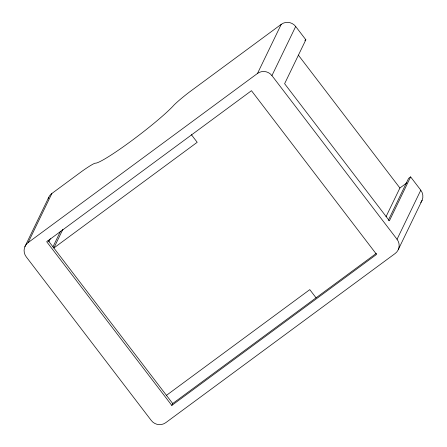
<?xml version="1.0" encoding="UTF-8"?>
<svg xmlns="http://www.w3.org/2000/svg" width="447" height="447" viewBox="0 0 447 447"><rect width="100%" height="100%" fill="white"/><g stroke="black" fill="none" stroke-linecap="round" stroke-linejoin="round"><path stroke-width="0.67" d="M24.887 246.699L48.628 197.585M420.789 190.187L397.048 239.307A10.348 10.13 25.8 0 1 395.114 253.533L165.764 422.666A10.348 10.13 25.8 0 1 151.315 420.521L26.211 256.813A10.348 10.13 25.8 0 1 28.144 242.587L51.886 193.467L82.471 170.916A24.674 2.296 -37.4 0 1 95.105 163.172A51.735 4.811 -37.4 0 0 131.278 141.001A51.735 4.811 -37.4 0 0 174.224 104.827A24.674 2.296 -37.4 0 1 189.221 92.194L281.236 24.334A10.348 10.13 25.8 0 1 295.685 26.479L305.849 39.783L284.616 83.701L389.393 220.807L410.625 176.889L420.789 190.187A10.348 10.13 25.8 0 1 420.761 202.575M48.812 241.827L50.327 238.698M53.009 246.778L60.563 231.149M62.898 229.294L53.852 248.007L197.2 142.297L191.361 134.659M28.144 242.587L257.494 73.453L281.236 24.334M397.048 239.307L271.938 75.599L295.685 26.479M171.793 405.418L376.57 254.404L251.465 90.696L46.684 241.71L171.793 405.418L172.704 403.529L376.368 253.343M386.001 216.756L399.903 187.997L406.91 182.829M388.259 220.438L408.58 178.398L410.625 176.889M398.372 249.415L422.113 200.301M304.826 40.537L305.849 39.783M166.452 395.344L309.793 289.634L316.051 297.819M298.345 55.104L399.903 187.997M48.019 240.363L172.704 403.529M257.494 73.453A10.348 10.13 25.8 0 1 271.938 75.599M48.192 198.837A10.348 10.13 25.8 0 1 51.886 193.467"/></g></svg>
